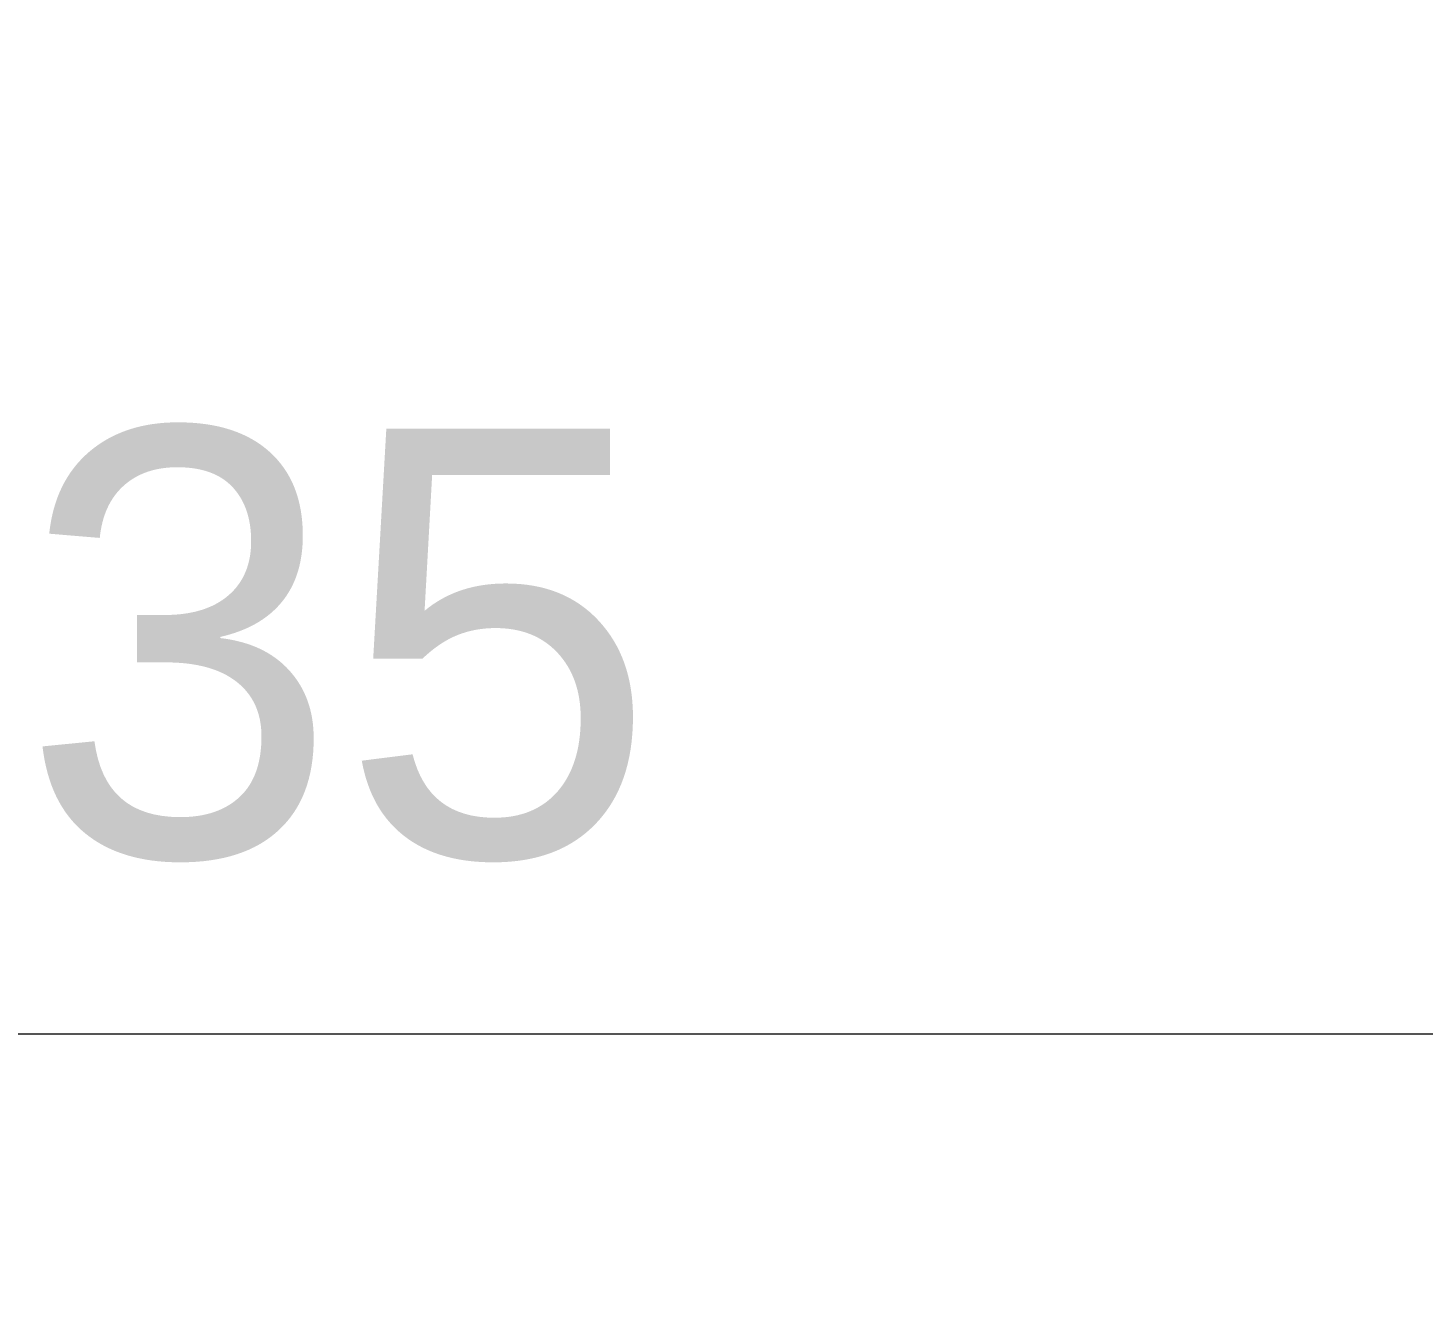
# Model space of a CAD drawing. Extents: x 828 to 1855, y 0 to 752.
# Drawn here: x 1021.97 to 1054.59, y 256.47 to 286.3 of the extents above; entities that cross this region are included whole.
import ezdxf

# ---------------------------------------------------------------- set-up
doc = ezdxf.new("R2010")
doc.units = 0
doc.header["$LTSCALE"] = 10
doc.header["$MEASUREMENT"] = 0
doc.header["$PDMODE"] = 3
doc.header["$PDSIZE"] = -10
doc.layers.get('0').update_dxf_attribs({"linetype": 'CONTINUOUS'})
doc.layers.get('DEFPOINTS').update_dxf_attribs({"linetype": 'CONTINUOUS'})
doc.styles.add('Daelim Dimension', font='')
doc.styles.get('Daelim Dimension').set_extended_font_data('나눔고딕')
doc.dimstyles.new('DEFAULT', dxfattribs={"dimscale": 2, "dimtxt": 2, "dimasz": 2, "dimexe": 0, "dimexo": 2, "dimgap": 1, "dimtad": 1, "dimdec": 0, "dimzin": 9, "dimdsep": 46, "dimtxsty": 'Daelim Dimension', "dimcen": 0.5, "dimclrd": 5, "dimclre": 5, "dimclrt": 256, "dimadec": 1, "dimazin": 0, "dimtfac": 1, "dimtdec": 0, "dimtix": 1, "dimtmove": 0, "dimatfit": 3, "dimfxl": 1, "dimtolj": 1, "dimtzin": 1, "dimlwd": 9, "dimlwe": 9, "dimarcsym": 0})

# ---------------------------------------------------------------- blocks, each defined once
blk = doc.blocks.new('*D18')
at = {"color": 5, "lineweight": 9, "ltscale": 0.5, "transparency": 16777216}
for p, q in [((1065.595, 262.761), (953.975, 262.761)), ((1065.595, 262.636), (1065.595, 262.761)), ((1096.595, 262.761), (1069.595, 262.761)), ((1100.595, 262.636), (1100.595, 262.761))]:
    blk.add_line(p, q, dxfattribs=at)
at = {"color": 5, "ltscale": 0.5, "transparency": 16777216}
for points in [[(1069.595, 263.427), (1069.595, 262.094), (1065.595, 262.761)], [(1096.595, 263.427), (1096.595, 262.094), (1100.595, 262.761)]]:
    blk.add_solid(points, dxfattribs=at)
at = {"layer": 'DEFPOINTS', "color": 0, "ltscale": 0.5, "transparency": 16777216}
for p in [(1065.595, 266.636), (1100.595, 266.636), (1100.595, 262.761)]:
    blk.add_point(p, dxfattribs=at)
at = {"color": 7, "lineweight": -3, "ltscale": 0.5, "transparency": 16777216, "insert": (997.085, 271.384), "char_height": 10, "attachment_point": 5, "style": 'Daelim Dimension'}
blk.add_mtext('\\A1;설치구멍 %%C35', dxfattribs=at)

msp = doc.modelspace()

# ---------------------------------------------------------------- dimensions: what is measured, and where the dimension line sits
at = {"color": 5, "lineweight": -3, "ltscale": 0.5}
dim = msp.add_linear_dim(base=(1100.595, 262.761), p1=(1065.595, 266.636), p2=(1100.595, 266.636), text='설치구멍 %%C<>', dimstyle='DEFAULT', override={"dimtxt": 5, "dimclrd": 5, "dimclre": 5, "dimclrt": 7}, dxfattribs=at)
dim.commit()
dim.dimension.update_dxf_attribs({"geometry": '*D18', "text_midpoint": (997.085, 262.761), "dimtype": 160})

doc.saveas('drawing.dxf')
